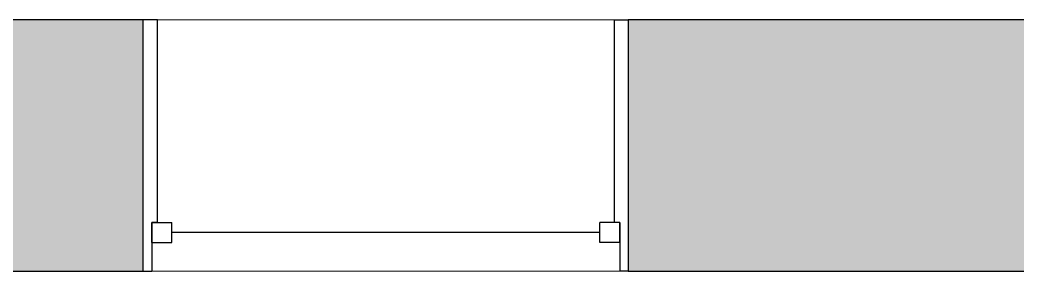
# Model space of a CAD drawing. Header units: inches. Extents: x -1287 to 1590, y -3558 to 989.
# Drawn here: x 624.6 to 712, y 91.9 to 113.9 of the extents above; entities that cross this region are included whole.
import ezdxf

# ---------------------------------------------------------------- set-up
doc = ezdxf.new("R2010")
doc.units = ezdxf.units.IN
doc.header["$MEASUREMENT"] = 0
for name, color, linetype, lineweight in [('A-GLAZ', 151, 'Continuous', 18), ('A-WALL', 113, 'Continuous', 18), ('A-WALL-PATT', 111, 'Continuous', 18)]:
    doc.layers.add(name, color=color, linetype=linetype, lineweight=lineweight)

# ---------------------------------------------------------------- blocks, each defined once
blk = doc.blocks.new('Double Hung - side window 3_ 6_5_ x 5_ 6_ 2-5312470-1st Floor Construction')
at = {"layer": 'A-GLAZ', "color": 8, "lineweight": 30}
for p, q in [((-21.25, 11), (-20.5, 11)), ((-20.5, 6.75), (-20.5, 11)), ((20.5, 6.75), (20.5, 11)), ((21.25, 11), (20.5, 11)), ((-20.5, 8.5), (-20.5, 6.75)), ((-20.5, 8.5), (-18.75, 8.5)), ((-18.75, 8.5), (-18.75, 6.75)), ((18.75, 8.5), (18.75, 6.75)), ((20.5, 8.5), (18.75, 8.5)), ((20.5, 8.5), (20.5, 6.75)), ((-18.75, 7.625), (18.75, 7.625)), ((-20.5, 6.75), (-18.75, 6.75)), ((-20.5, 6.75), (-20, 6.75)), ((-20, -11), (-20, 6.75)), ((20.5, 6.75), (18.75, 6.75)), ((20, 6.75), (20.5, 6.75)), ((20, 6.75), (20, -11)), ((-20, -11), (-21.25, -11)), ((20, -11), (21.25, -11))]:
    blk.add_line(p, q, dxfattribs=at)

msp = doc.modelspace()

# ---------------------------------------------------------------- hatches: boundary and pattern name
at = {"layer": 'A-WALL-PATT', "lineweight": 9}
h = msp.add_hatch(color=7, dxfattribs=at)
h.paths.add_polyline_path([(1067.897, 91.893), (1120.829, 91.893), (1120.829, 113.893), (1049.399, 113.893), (1049.399, 91.893)], flags=0)
h.paths.add_polyline_path([(1329.149, 91.893), (1329.149, 113.893), (1290.237, 113.893), (1290.237, 91.893), (1308.882, 91.893)], flags=0)
h.paths.add_polyline_path([(966.336, 91.893), (1006.899, 91.893), (1006.899, 113.893), (966.336, 113.893)], flags=0)
h.paths.add_polyline_path([(1161.829, 91.893), (1263.737, 91.893), (1263.737, 113.893), (1161.829, 113.893)], flags=0)
h.paths.add_polyline_path([(799.336, 91.893), (848.013, 91.893), (848.013, 113.893), (799.336, 113.893), (799.336, 109.826)], flags=0)
h.paths.add_polyline_path([(756.836, 91.893), (756.836, 113.893), (677.931, 113.893), (677.931, 91.893), (746.585, 91.893)], flags=0)
h.paths.add_polyline_path([(520.25, 91.893), (520.25, 113.893), (480.776, 113.893), (480.776, 91.893), (505.601, 91.893)], flags=0)
h.paths.add_polyline_path([(562.75, 91.893), (635.431, 91.893), (635.431, 113.893), (562.75, 113.893)], flags=0)
h.paths.add_polyline_path([(923.836, 91.893), (923.836, 113.893), (890.513, 113.893), (890.513, 91.893)], flags=0)

# ---------------------------------------------------------------- linework, layer by layer
at = {"layer": 'A-WALL', "color": 8, "lineweight": 30}
for p, q in [((635.431, 113.893), (562.75, 113.893)), ((635.431, 91.893), (635.431, 113.893)), ((756.836, 113.893), (677.931, 113.893)), ((677.931, 113.893), (677.931, 91.893)), ((562.75, 91.893), (635.431, 91.893)), ((677.931, 91.893), (756.836, 91.893))]:
    msp.add_line(p, q, dxfattribs=at)
at = {"layer": 'A-WALL', "lineweight": 9}
for p, q in [((635.431, 113.893), (677.931, 113.893)), ((677.931, 91.893), (635.431, 91.893))]:
    msp.add_line(p, q, dxfattribs=at)

# ---------------------------------------------------------------- block references
at = {"layer": 'A-GLAZ', "rotation": 180}
msp.add_blockref('Double Hung - side window 3_ 6_5_ x 5_ 6_ 2-5312470-1st Floor Construction', (656.681, 102.893), dxfattribs=at)

doc.saveas('drawing.dxf')
